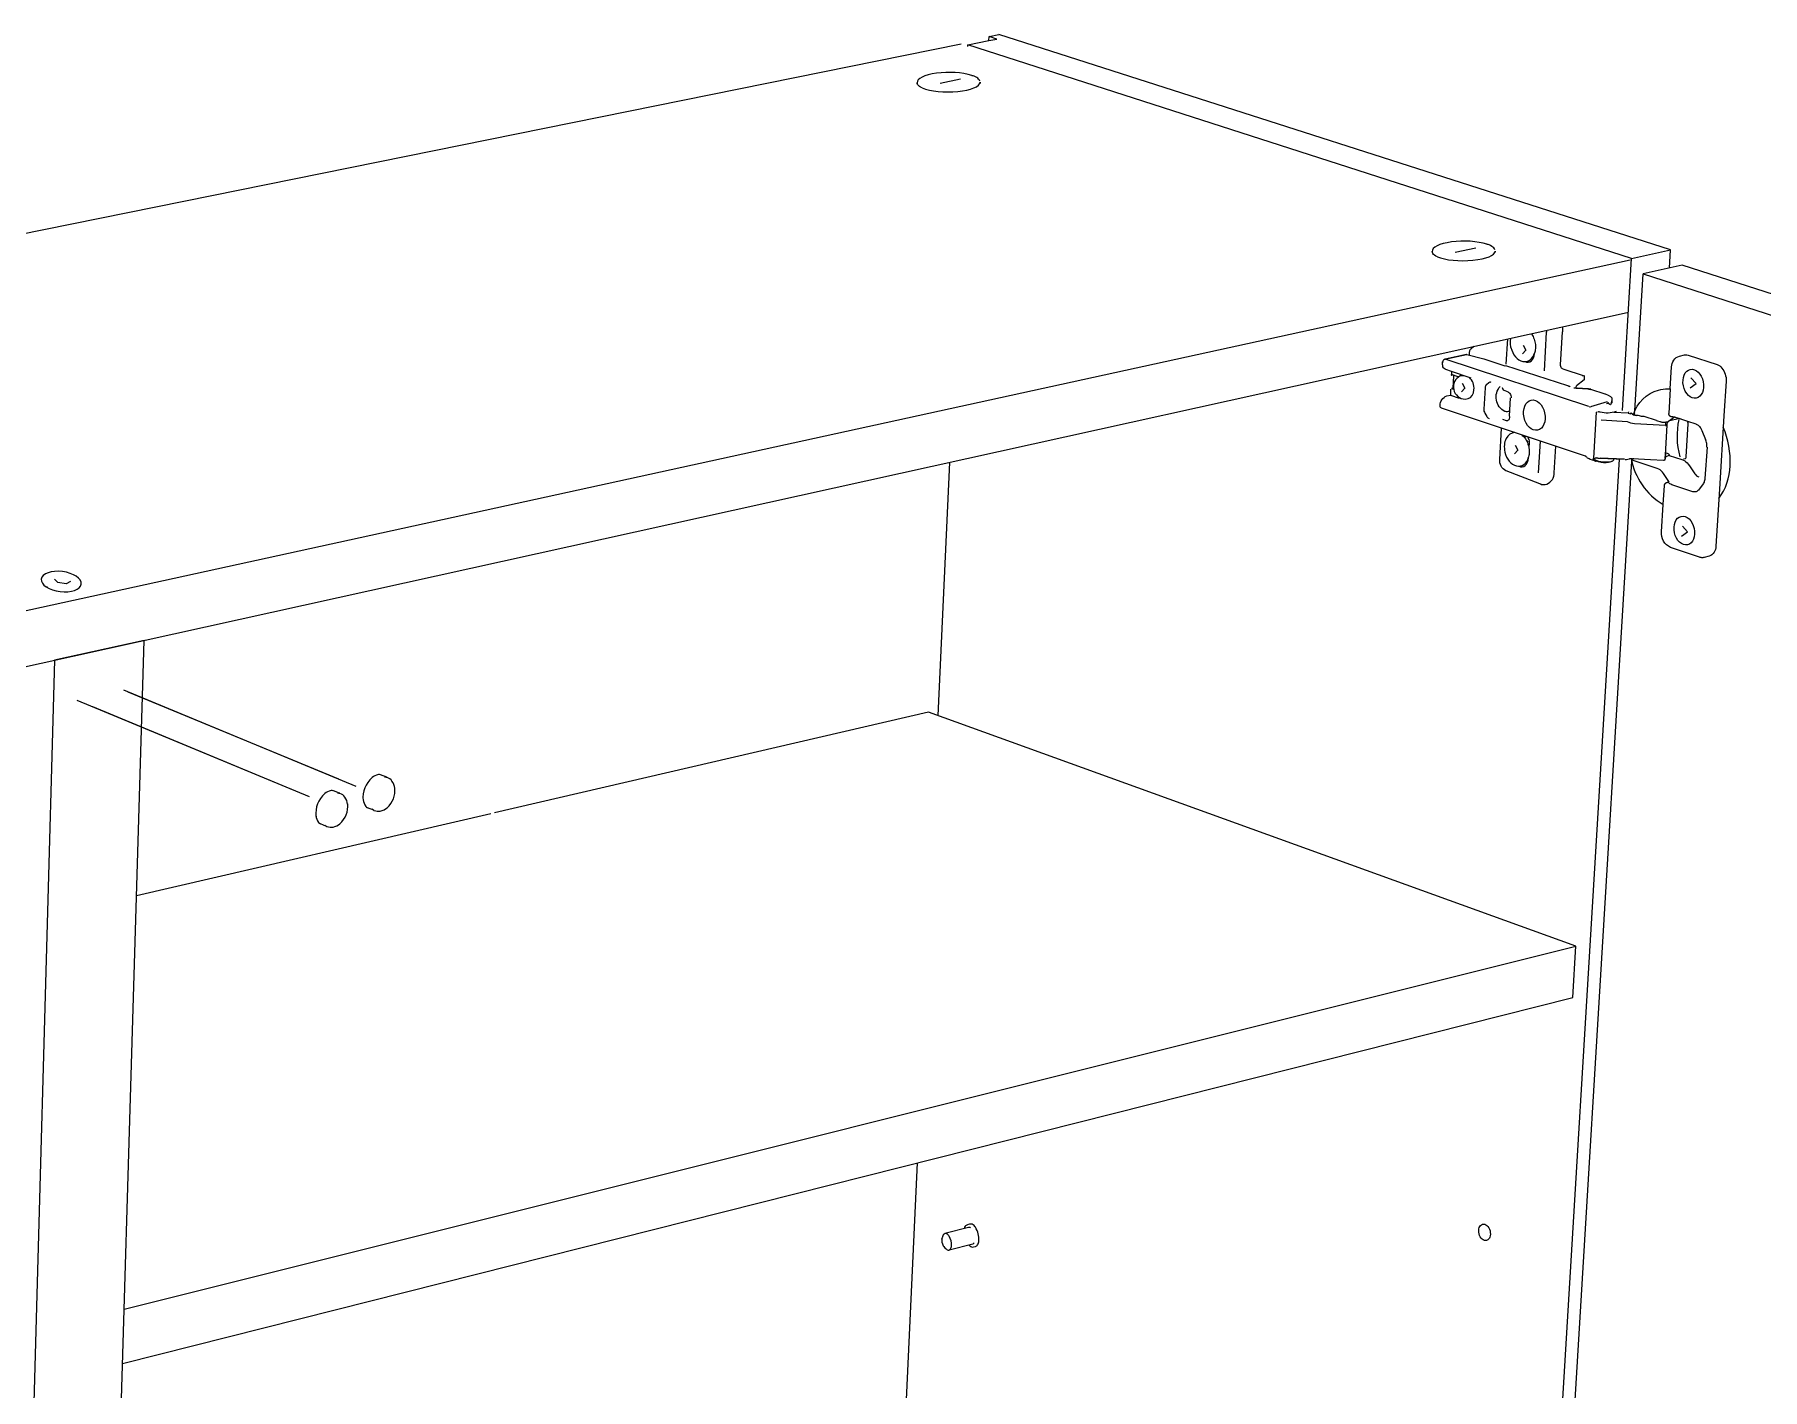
# Model space of a CAD drawing. Header units: metres. Extents: x -6.4 to 35.9, y -8.9 to 6.5.
# Drawn here: x 19.411 to 20.045, y -4.88 to -4.384 of the extents above; entities that cross this region are included whole.
import ezdxf

# ---------------------------------------------------------------- set-up
doc = ezdxf.new("R2010")
doc.units = ezdxf.units.M
doc.header["$MEASUREMENT"] = 0
doc.layers.add('PDF15_Geometry_Num_Penna__1_Num_Penna__255_Num_Penna__255_Num_Penna__255', color=255, linetype='Continuous', lineweight=18)
doc.layers.add('PDF15_Geometry_Num_Penna__7_Num_Penna__7_Num_Penna__7_Num_Penna__7', color=7, linetype='Continuous', lineweight=18)

msp = doc.modelspace()

# ---------------------------------------------------------------- linework, layer by layer
at = {"layer": 'PDF15_Geometry_Num_Penna__1_Num_Penna__255_Num_Penna__255_Num_Penna__255', "color": 255, "linetype": 'Continuous', "lineweight": 18, "flags": 128}
for points in [[(19.4453, -4.6246), (19.52248, -4.65659)], [(19.4323, -4.63008), (19.50973, -4.66218)]]:
    msp.add_lwpolyline(points, dxfattribs=at)
at = {"layer": 'PDF15_Geometry_Num_Penna__7_Num_Penna__7_Num_Penna__7_Num_Penna__7', "color": 7, "linetype": 'Continuous', "lineweight": 18, "flags": 128}
for points in [[(19.76104, -4.38447), (19.76457, -4.38376)], [(20.01092, -4.4627), (19.76458, -4.38376)], [(19.75075, -4.38733), (18.55939, -4.62828), (18.55942, -4.62909)], [(19.75322, -4.38755), (19.76097, -4.38597)], [(19.99325, -4.52149), (19.99659, -4.46583), (19.75322, -4.38755)], [(19.75322, -4.38814), (19.75322, -4.38755)], [(19.76097, -4.38597), (19.76104, -4.38446)], [(19.76097, -4.38597), (19.76387, -4.38539)], [(19.76387, -4.38539), (19.76104, -4.38447)], [(19.73653, -4.40334), (19.73595, -4.40305), (19.7355, -4.40277), (19.73514, -4.40244), (19.73485, -4.40211), (19.73469, -4.40178), (19.73464, -4.40146)], [(19.73464, -4.40146), (19.73464, -4.40187)], [(19.74307, -4.40161), (19.75058, -4.40002)], [(19.75466, -4.39872), (19.75474, -4.39872), (19.75487, -4.39872), (19.75494, -4.39872), (19.75502, -4.39872), (19.75511, -4.39872), (19.75519, -4.39872)], [(19.75764, -4.40084), (19.75748, -4.40048), (19.7572, -4.40011), (19.75687, -4.39979), (19.7565, -4.39955), (19.75605, -4.39926), (19.75552, -4.39901), (19.75519, -4.39889), (19.75519, -4.39872)], [(19.75772, -4.40126), (19.75772, -4.40166)], [(19.92344, -4.4634), (19.92344, -4.46381)], [(19.92539, -4.4652), (19.92481, -4.46492), (19.92437, -4.46463), (19.924, -4.46431), (19.92371, -4.46397), (19.92355, -4.46364), (19.9235, -4.46332)], [(19.9235, -4.46333), (19.9235, -4.46373)], [(19.93193, -4.46347), (19.93944, -4.46188)], [(19.94352, -4.46059), (19.9436, -4.46059), (19.94373, -4.46059), (19.9438, -4.46059), (19.94389, -4.46059), (19.94398, -4.46059), (19.94405, -4.46059)], [(19.94651, -4.4627), (19.94635, -4.46234), (19.94606, -4.46198), (19.94573, -4.46165), (19.94536, -4.46141), (19.94491, -4.46112), (19.94438, -4.46087), (19.94405, -4.46075), (19.94405, -4.46059)], [(19.94658, -4.46312), (19.94658, -4.46352)], [(19.99659, -4.46583), (20.01092, -4.46269)], [(20.01052, -4.46936), (20.01092, -4.4627)], [(18.78913, -4.73011), (19.99612, -4.4663)], [(19.9978, -4.52172), (20.00085, -4.47145)], [(20.58983, -4.65286), (20.01518, -4.46833), (20.00085, -4.47145)], [(20.00085, -4.47145), (20.57538, -4.65664)], [(18.81922, -4.7455), (19.99497, -4.48566)], [(19.97116, -4.49091), (19.97123, -4.49155), (19.97127, -4.49216), (19.97127, -4.49275)], [(19.95065, -4.50452), (19.95121, -4.49533)], [(19.95238, -4.49842), (19.95231, -4.49791), (19.95224, -4.49742), (19.9522, -4.49691), (19.9522, -4.49639), (19.95224, -4.49592), (19.95227, -4.49544), (19.95234, -4.49507)], [(19.95688, -4.49763), (19.95781, -4.49943), (19.9566, -4.5008)], [(19.95987, -4.49341), (19.96003, -4.49364), (19.96029, -4.49404), (19.96051, -4.49445), (19.96069, -4.49492), (19.96087, -4.49536), (19.96105, -4.49584), (19.96117, -4.49636), (19.96128, -4.49684), (19.96135, -4.49734), (19.96138, -4.49783), (19.96138, -4.49834), (19.96135, -4.49883), (19.96131, -4.4993), (19.96124, -4.49977), (19.96112, -4.50022), (19.96112, -4.50029)], [(19.96464, -4.50696), (19.96546, -4.49283)], [(19.96546, -4.49283), (19.9655, -4.49272), (19.9655, -4.49261), (19.96546, -4.49249), (19.96546, -4.49239), (19.96546, -4.49233), (19.96546, -4.49216)], [(19.97138, -4.50627), (19.97116, -4.50617), (19.97094, -4.50598), (19.97076, -4.50573), (19.97064, -4.50544), (19.97057, -4.50511), (19.97057, -4.50478), (19.97127, -4.49275)], [(19.92744, -4.5033), (19.92735, -4.50344), (19.92728, -4.50368), (19.92721, -4.50386), (19.92721, -4.50408), (19.92728, -4.5041)], [(19.92853, -4.50658), (19.9282, -4.50643), (19.92791, -4.5062), (19.92768, -4.50587), (19.92746, -4.50551), (19.92736, -4.50511), (19.92728, -4.50463), (19.92728, -4.50411)], [(19.98095, -4.52011), (19.92824, -4.50271), (19.92802, -4.50283), (19.92779, -4.50297), (19.92758, -4.50323), (19.92744, -4.50349), (19.92732, -4.50382), (19.92729, -4.5041)], [(19.92769, -4.50297), (19.92784, -4.50286), (19.92798, -4.50278), (19.92817, -4.50271), (19.93603, -4.50099)], [(19.93618, -4.50099), (19.93614, -4.50099), (19.9361, -4.50099), (19.93606, -4.50099), (19.93603, -4.50099), (19.93606, -4.50099), (19.9361, -4.50099), (19.92824, -4.50272)], [(19.93618, -4.50099), (19.94239, -4.50257), (19.94242, -4.50257)], [(19.93702, -4.50121), (19.93713, -4.50092), (19.93716, -4.50062), (19.93721, -4.50008)], [(19.93721, -4.50007), (19.93724, -4.49982), (19.93732, -4.49956), (19.93743, -4.4993), (19.93757, -4.49908), (19.93776, -4.4989)], [(19.93875, -4.49809), (19.93776, -4.49889)], [(19.94242, -4.50257), (19.95018, -4.50514), (19.95022, -4.50514), (19.95029, -4.50518)], [(20.01596, -4.50118), (20.01639, -4.50114), (20.01688, -4.50114), (20.01731, -4.50125), (20.02801, -4.50474)], [(19.93055, -4.50726), (19.92853, -4.50658)], [(19.93297, -4.50922), (19.9306, -4.50841), (19.93052, -4.50837), (19.93048, -4.50834)], [(19.93783, -4.50966), (19.93055, -4.50726)], [(19.93063, -4.50726), (19.9306, -4.50842)], [(19.93114, -4.51337), (19.9314, -4.50888)], [(19.93481, -4.50867), (19.93379, -4.50889)], [(19.97329, -4.51256), (19.95051, -4.50521)], [(19.97138, -4.50627), (19.97924, -4.50886), (19.97858, -4.509)], [(19.97924, -4.50887), (19.97917, -4.51025), (19.97638, -4.51254)], [(20.01812, -4.51322), (20.02031, -4.51164), (20.01836, -4.50957)], [(20.02801, -4.50474), (20.02845, -4.50492), (20.02893, -4.50521), (20.02933, -4.50555), (20.02974, -4.50598), (20.0301, -4.50646), (20.03043, -4.50697), (20.03073, -4.50757), (20.03094, -4.50819), (20.03109, -4.50882), (20.03125, -4.50948), (20.03128, -4.51011), (20.03128, -4.51077), (20.03047, -4.52348)], [(19.93019, -4.51373), (19.93022, -4.51378), (19.93026, -4.51382), (19.93015, -4.51591)], [(19.93133, -4.51348), (19.93096, -4.51334), (19.93052, -4.51345)], [(19.93052, -4.51345), (19.93136, -4.51374)], [(19.9345, -4.51158), (19.93543, -4.51338), (19.93422, -4.51474)], [(19.9429, -4.51329), (19.94242, -4.52105)], [(19.94341, -4.51209), (19.9432, -4.5123), (19.94306, -4.5126), (19.94294, -4.51293), (19.9429, -4.5133)], [(19.94422, -4.51143), (19.94341, -4.51209)], [(19.94511, -4.51124), (19.94485, -4.51121), (19.94463, -4.51121), (19.94441, -4.51129), (19.94422, -4.51143)], [(19.94955, -4.51388), (19.94926, -4.51322)], [(19.94989, -4.51421), (19.94977, -4.51414), (19.94966, -4.51404), (19.94955, -4.51388)], [(19.95124, -4.51466), (19.94989, -4.51421)], [(19.95124, -4.51466), (19.9515, -4.5148), (19.9518, -4.51504), (19.95202, -4.51532), (19.9522, -4.51569), (19.95235, -4.51605), (19.95242, -4.5165), (19.95242, -4.5169), (19.95231, -4.51682), (19.95227, -4.51675)], [(19.95187, -4.52366), (19.95217, -4.5169)], [(19.9741, -4.51282), (19.97396, -4.51278), (19.97381, -4.51275), (19.9737, -4.5127), (19.97358, -4.51267), (19.97344, -4.51263), (19.97329, -4.51256)], [(19.97546, -4.51327), (19.97561, -4.51322), (19.97564, -4.51322), (19.97568, -4.51322), (19.97587, -4.51327), (19.97604, -4.51329), (19.97623, -4.51334), (19.97646, -4.51337), (19.97663, -4.51337)], [(19.97561, -4.51322), (19.97594, -4.51329), (19.97627, -4.51334), (19.97664, -4.51337)], [(19.9763, -4.51334), (19.97634, -4.51322), (19.97634, -4.51308), (19.97638, -4.51254)], [(19.98696, -4.51558), (19.98164, -4.51382)], [(20.00736, -4.51385), (20.0082, -4.5137), (20.00905, -4.51359), (20.00993, -4.51359), (20.01082, -4.51363)], [(20.01081, -4.51362), (20.01026, -4.5226)], [(19.94242, -4.52105), (19.94247, -4.52141), (19.94249, -4.52182), (19.94264, -4.52219), (19.9428, -4.52252)], [(19.94279, -4.52252), (19.94349, -4.5237)], [(19.98764, -4.51843), (19.98152, -4.52021), (19.98159, -4.52017), (19.98167, -4.52017), (19.98175, -4.52013), (19.98182, -4.5201)], [(19.98359, -4.52215), (19.98259, -4.53902), (19.98274, -4.53905), (19.98288, -4.53905), (19.98303, -4.53905)], [(19.98358, -4.52215), (19.98372, -4.52219), (19.98391, -4.52219), (19.98402, -4.52215)], [(19.98472, -4.52208), (19.9845, -4.52208), (19.98428, -4.52212)], [(19.98781, -4.51878), (19.98785, -4.51878), (19.98788, -4.5188), (19.98792, -4.51885), (19.98799, -4.51891), (19.9881, -4.51899), (19.98744, -4.51914)], [(19.98825, -4.51899), (19.98817, -4.51888), (19.98807, -4.51878), (19.98791, -4.51874)], [(19.9881, -4.51888), (19.98814, -4.51891), (19.98818, -4.51896), (19.98821, -4.51899), (19.98828, -4.51903), (19.98821, -4.51899), (19.9881, -4.51899), (19.98835, -4.51914), (19.98868, -4.51929)], [(19.98828, -4.51904), (19.9884, -4.51911), (19.98851, -4.51919), (19.98862, -4.51925), (19.9888, -4.51929), (19.98887, -4.51932)], [(19.98894, -4.51932), (19.98928, -4.51888), (19.98943, -4.51866), (19.98946, -4.51845)], [(19.98928, -4.51888), (19.98935, -4.518), (19.98946, -4.51777), (19.98953, -4.51756)], [(19.98946, -4.51845), (19.98953, -4.51756)], [(19.99542, -4.522), (19.99538, -4.52256), (19.99012, -4.52226)], [(19.99538, -4.52256), (19.99586, -4.52264), (19.99634, -4.52281)], [(19.99634, -4.52281), (19.99636, -4.52241)], [(19.99636, -4.52241), (19.99692, -4.52278), (19.99721, -4.52297), (19.99754, -4.52306), (19.99784, -4.52318)], [(19.99784, -4.52332), (19.99736, -4.52322), (19.99688, -4.52307)], [(19.9975, -4.52307), (19.99766, -4.52264), (19.99784, -4.52223)], [(20.01177, -4.52392), (20.01173, -4.52392), (20.01169, -4.52392), (20.01165, -4.52392), (20.01162, -4.52392), (20.01158, -4.52392), (20.01154, -4.52392), (20.01151, -4.52392), (20.01148, -4.52392), (20.01143, -4.52392), (20.01139, -4.52392), (20.01136, -4.52392), (20.01132, -4.52392), (20.01129, -4.52392), (20.01125, -4.52392), (20.01122, -4.52392), (20.01122, -4.52389), (20.01118, -4.52389), (20.01114, -4.52389), (20.01111, -4.52389), (20.01111, -4.52385), (20.01106, -4.52385), (20.01103, -4.52385), (20.01099, -4.52385), (20.01099, -4.5238), (20.01096, -4.5238), (20.01092, -4.52377), (20.01088, -4.52377), (20.01085, -4.52377), (20.01085, -4.52373), (20.01082, -4.52373), (20.01077, -4.5237), (20.01073, -4.52366), (20.0107, -4.52366), (20.0107, -4.52363), (20.01066, -4.52363), (20.01066, -4.52358), (20.01063, -4.52358), (20.01063, -4.52356), (20.01059, -4.52356), (20.01059, -4.52352), (20.01055, -4.52352), (20.01055, -4.52348), (20.01052, -4.52348), (20.01052, -4.52344), (20.01048, -4.5234), (20.01048, -4.52337), (20.01045, -4.52337), (20.01045, -4.52333), (20.0104, -4.5233), (20.0104, -4.52325), (20.01037, -4.52322), (20.01037, -4.52319), (20.01033, -4.52315), (20.01033, -4.52312), (20.01033, -4.52307), (20.0103, -4.52303), (20.0103, -4.523), (20.0103, -4.52296), (20.0103, -4.52293), (20.01026, -4.52289), (20.01026, -4.52285), (20.01026, -4.52281), (20.01026, -4.52278), (20.01026, -4.52274), (20.01026, -4.5227), (20.01026, -4.52267), (20.01026, -4.52264), (20.01026, -4.5226)], [(19.94349, -4.5237), (19.94367, -4.52396), (19.94389, -4.52418), (19.94412, -4.52432), (19.94433, -4.52443)], [(19.94926, -4.52469), (19.95061, -4.52517)], [(19.95062, -4.52517), (19.95091, -4.5252), (19.95121, -4.52517), (19.95147, -4.52502), (19.95168, -4.5248), (19.95187, -4.52454), (19.95198, -4.52417), (19.95202, -4.52377)], [(19.99512, -4.52568), (19.98549, -4.52514)], [(19.99762, -4.52641), (19.99695, -4.52634), (19.99629, -4.5262), (19.9957, -4.52594), (19.99512, -4.52568)], [(20.00912, -4.52586), (20.00908, -4.52627), (20.00908, -4.52667), (20.00905, -4.52707), (19.99762, -4.52641)], [(20.00118, -4.52373), (20.00071, -4.52373), (20.00026, -4.5237), (19.99986, -4.52363), (19.99945, -4.52356), (19.99901, -4.52344), (19.99858, -4.52337)], [(20.0057, -4.52524), (20.00125, -4.52378)], [(20.00574, -4.52524), (20.00736, -4.52575)], [(20.00915, -4.52586), (20.00882, -4.52594), (20.00849, -4.52594), (20.00816, -4.52594), (20.0078, -4.52591), (20.00757, -4.52583), (20.00736, -4.52575)], [(20.00905, -4.52707), (20.00931, -4.52707), (20.00948, -4.52705), (20.00964, -4.527), (20.00971, -4.52693)], [(20.00905, -4.53776), (20.00971, -4.52693)], [(20.00971, -4.52693), (20.00971, -4.52653), (20.00974, -4.52612), (20.00979, -4.52572)], [(20.01014, -4.52543), (20.01239, -4.52392)], [(20.01423, -4.5245), (20.01015, -4.52542)], [(20.01177, -4.52392), (20.01184, -4.52389), (20.01198, -4.52389), (20.01209, -4.52389), (20.01224, -4.52389), (20.0124, -4.52392), (20.01254, -4.52396), (20.0146, -4.52464)], [(20.01459, -4.52464), (20.01714, -4.52547)], [(20.0164, -4.53917), (20.0165, -4.53898), (20.01657, -4.53876), (20.01662, -4.5385), (20.01738, -4.52646)], [(20.01739, -4.52646), (20.01735, -4.52613), (20.01728, -4.5258), (20.01714, -4.52547), (20.02022, -4.52649)], [(20.02022, -4.52649), (20.02033, -4.52653), (20.02058, -4.52664), (20.02081, -4.52678), (20.02106, -4.52697), (20.02132, -4.52718), (20.02155, -4.52744), (20.02176, -4.52774), (20.02198, -4.52807), (20.02217, -4.52843), (20.02235, -4.52884), (20.02375, -4.53219)], [(20.03047, -4.52348), (20.02882, -4.55034)], [(19.95396, -4.53426), (19.95489, -4.53605), (19.95368, -4.53742)], [(19.95632, -4.53046), (19.95653, -4.53065), (19.95684, -4.53094), (19.95716, -4.53127)], [(19.95811, -4.53116), (19.95786, -4.53112), (19.95764, -4.53116), (19.95738, -4.53119), (19.95716, -4.53127)], [(19.95716, -4.53127), (19.95742, -4.5316), (19.95771, -4.53197), (19.95797, -4.53237), (19.95819, -4.53281), (19.95841, -4.53326), (19.95859, -4.53374), (19.95874, -4.53421), (19.95889, -4.53468), (19.95896, -4.53517), (19.95903, -4.53567), (19.95911, -4.53616), (19.95911, -4.53667), (19.95907, -4.53715), (19.95903, -4.53762), (19.95896, -4.5381), (19.95885, -4.53854), (19.95885, -4.53862)], [(19.9587, -4.53303), (19.95834, -4.53263), (19.95793, -4.53233)], [(19.95855, -4.53123), (19.95874, -4.53175), (19.95892, -4.53223), (19.959, -4.5327), (19.95907, -4.53315), (19.95911, -4.53362), (19.95911, -4.53413)], [(19.95903, -4.5355), (19.95911, -4.53413)], [(19.96245, -4.54443), (19.96315, -4.53274)], [(20.02429, -4.53501), (20.02352, -4.54645), (20.02345, -4.54685), (20.02338, -4.54722), (20.02326, -4.54754), (20.02316, -4.54787), (20.023, -4.54817), (20.02283, -4.54839), (20.0211, -4.55071)], [(20.02423, -4.53499), (20.02423, -4.53454), (20.02423, -4.53413), (20.02418, -4.53369), (20.02411, -4.53329), (20.024, -4.53284), (20.02385, -4.53244), (20.02375, -4.53218)], [(19.74657, -4.54057), (19.74227, -4.63335)], [(19.94809, -5.27093), (19.99213, -4.53943)], [(19.95242, -5.27296), (19.9967, -4.54016)], [(19.98138, -4.53946), (19.98104, -4.53932), (19.98075, -4.53918), (19.9805, -4.53899), (19.98031, -4.53885), (19.98016, -4.53868), (19.97998, -4.53851)], [(19.9831, -4.54001), (19.98138, -4.53946)], [(19.9831, -4.54002), (19.98307, -4.54002), (19.98299, -4.53997), (19.98296, -4.53994), (19.98291, -4.53994), (19.98288, -4.53991), (19.98274, -4.53976), (19.98266, -4.53953), (19.98259, -4.53927), (19.98259, -4.53902)], [(19.98302, -4.53906), (19.98302, -4.53932), (19.9831, -4.53953), (19.98325, -4.53972), (19.98317, -4.53979), (19.98307, -4.53986), (19.98296, -4.53991), (19.98288, -4.53991)], [(19.9831, -4.54005), (19.98317, -4.54005), (19.98329, -4.54005), (19.98336, -4.54009), (19.98339, -4.54009), (19.98348, -4.54009), (19.98358, -4.54009), (19.98358, -4.54005), (19.98358, -4.53997), (19.98362, -4.53986)], [(19.98362, -4.53986), (19.9835, -4.53986), (19.98348, -4.53986), (19.9834, -4.53984), (19.98336, -4.53979), (19.98328, -4.53976), (19.98325, -4.53972)], [(19.98409, -4.53902), (19.98391, -4.53899), (19.98369, -4.53895), (19.98347, -4.53899), (19.98329, -4.53899)], [(19.98417, -4.54016), (19.98406, -4.54016), (19.98399, -4.54012), (19.98388, -4.54012), (19.98376, -4.54009), (19.98365, -4.54009), (19.98359, -4.54009)], [(19.98362, -4.53986), (19.98383, -4.53986), (19.98406, -4.53994), (19.98406, -4.54005), (19.98409, -4.54012), (19.98417, -4.54016)], [(19.98369, -4.53887), (19.9838, -4.53892), (19.98391, -4.53894), (19.98399, -4.53894), (19.98409, -4.53894), (19.98421, -4.53899), (19.98432, -4.53899)], [(19.98432, -4.53899), (19.98447, -4.53899), (19.98461, -4.53899), (19.98473, -4.53899), (19.98483, -4.53899), (19.99402, -4.53937), (19.98513, -4.53899)], [(19.98814, -4.54042), (19.98843, -4.54038), (19.98877, -4.54031), (19.98909, -4.54024), (19.98931, -4.54016), (19.98953, -4.54009), (19.98972, -4.53997), (19.98986, -4.53986), (19.98997, -4.53972), (19.99005, -4.53958), (19.99009, -4.53939), (19.99012, -4.53932)], [(19.99681, -4.53972), (19.9967, -4.53939), (19.99666, -4.5391)], [(20.00603, -4.54277), (19.99681, -4.53972), (19.99689, -4.53958), (19.997, -4.53946), (19.9971, -4.53934), (19.99721, -4.53927), (19.99732, -4.5392), (19.99747, -4.53913)], [(20.00897, -4.5391), (20.00897, -4.53917), (20.00897, -4.53921), (20.00894, -4.53924), (20.00894, -4.53927), (20.00894, -4.53934), (20.00889, -4.53939), (20.00882, -4.5395), (20.00868, -4.53965), (20.00849, -4.53972)], [(20.00897, -4.53969), (20.00889, -4.53969), (20.00882, -4.53969), (20.00875, -4.53972), (20.00868, -4.53972), (20.00861, -4.53972), (20.00849, -4.53972)], [(20.0104, -4.53784), (20.01037, -4.5377), (20.01026, -4.53755), (20.01003, -4.53741), (20.00979, -4.53725), (20.00945, -4.53715), (20.00908, -4.53704), (20.00897, -4.53884)], [(20.00901, -4.53847), (20.00897, -4.5391), (20.00897, -4.53913), (20.00897, -4.53898), (20.00897, -4.5388), (20.00897, -4.5385), (20.00901, -4.53817), (20.00904, -4.53776)], [(20.0104, -4.53785), (20.01033, -4.53796), (20.01022, -4.5381), (20.01, -4.53821), (20.00974, -4.53833), (20.00941, -4.5384), (20.00901, -4.53847)], [(20.01037, -4.53799), (20.01504, -4.53953)], [(20.01504, -4.53953), (20.01558, -4.53976), (20.0161, -4.54005), (20.01655, -4.54038), (20.01695, -4.54075), (20.01738, -4.54119), (20.0178, -4.54178)], [(20.01632, -4.53927), (20.01565, -4.53942)], [(20.0178, -4.54178), (20.01978, -4.54471)], [(20.00828, -4.54461), (20.0079, -4.5441), (20.00747, -4.54365), (20.00703, -4.54328), (20.00655, -4.543), (20.00603, -4.54277)], [(20.01026, -4.54751), (20.00828, -4.54461)], [(20.00963, -4.54787), (20.00986, -4.54787), (20.01008, -4.54795), (20.01029, -4.54811)], [(20.01136, -4.54876), (20.011, -4.54858), (20.01062, -4.54839), (20.01029, -4.54811)], [(20.01978, -4.54471), (20.02011, -4.54512), (20.02044, -4.54545), (20.02084, -4.5457), (20.02121, -4.54589)], [(20.01904, -4.5513), (20.01137, -4.54876)], [(20.0211, -4.55071), (20.02095, -4.55089), (20.02077, -4.55104), (20.02062, -4.55115), (20.02047, -4.55127), (20.02033, -4.55133), (20.02018, -4.55137), (20.01978, -4.5514), (20.01941, -4.5514), (20.01904, -4.5513)], [(20.01496, -4.5676), (20.01715, -4.56603), (20.01521, -4.56395)], [(19.41964, -4.58462), (19.41833, -4.58337)], [(19.42265, -4.58503), (19.41964, -4.58462)], [(19.42425, -4.58417), (19.42265, -4.58503)], [(19.45123, -4.60583), (19.41835, -4.6131)], [(19.42514, -5.48055), (19.45123, -4.60583)], [(19.41834, -4.6131), (19.3938, -5.49069)], [(19.44365, -4.62392), (19.52883, -4.65923)], [(19.42659, -4.62772), (19.51177, -4.66302)], [(19.73885, -4.6321), (19.57966, -4.66905)], [(19.97505, -4.73672), (19.97615, -4.71791), (19.73885, -4.63211)], [(19.53545, -4.66809), (19.53317, -4.66719)], [(19.57832, -4.66936), (19.44844, -4.69949)], [(19.51814, -4.67396), (19.51586, -4.67305)], [(19.44392, -4.85089), (19.97615, -4.7179)], [(19.44333, -4.87084), (19.97506, -4.73671)], [(19.73466, -4.79735), (19.71566, -5.20759)], [(19.75347, -4.82096), (19.7448, -4.82317)]]:
    msp.add_lwpolyline(points, dxfattribs=at)
for points in [[(19.92817, -4.50271), (19.9282, -4.50271)], [(19.93611, -4.50099), (19.93614, -4.50099)], [(19.96102, -4.50055), (19.96105, -4.50055)], [(19.93048, -4.50834), (19.93048, -4.50837), (19.93048, -4.50841), (19.93048, -4.50845), (19.93052, -4.50845), (19.93052, -4.50848), (19.93052, -4.50853), (19.93055, -4.50853), (19.93055, -4.50855), (19.93055, -4.5086), (19.93059, -4.5086), (19.93063, -4.50863), (19.93066, -4.50863), (19.93066, -4.50867), (19.9307, -4.50867), (19.93063, -4.50863), (19.93059, -4.50853)], [(19.95007, -4.50511), (19.9501, -4.50511)], [(19.92871, -4.51621), (19.92876, -4.51621)], [(19.93008, -4.51588), (19.93011, -4.51588)], [(19.93044, -4.51345), (19.93048, -4.51345)], [(19.93089, -4.51334), (19.93092, -4.51334)], [(19.93096, -4.51334), (19.93099, -4.51334)], [(19.94926, -4.51322), (19.94915, -4.51334)], [(19.94944, -4.51407), (19.94948, -4.514)], [(19.98171, -4.51382), (19.98164, -4.51378), (19.98148, -4.51374), (19.98131, -4.5137), (19.98116, -4.51367), (19.98097, -4.51367), (19.98079, -4.51362), (19.9806, -4.51362), (19.97664, -4.51337), (19.9806, -4.51362), (19.98097, -4.51367), (19.98133, -4.51374)], [(19.98164, -4.51382), (19.98167, -4.51382)], [(19.98707, -4.51558), (19.98703, -4.51558)], [(19.92633, -4.51962), (19.92633, -4.51965)], [(19.98112, -4.52021), (19.98127, -4.52024)], [(19.98781, -4.51878), (19.98785, -4.51878), (19.98788, -4.51878)], [(19.98807, -4.51878), (19.98818, -4.5188), (19.98829, -4.51891)], [(19.99784, -4.52318), (19.99858, -4.52337), (19.99784, -4.52332)], [(19.95202, -4.52377), (19.95191, -4.52373)], [(19.9856, -4.52506), (19.98557, -4.52509)], [(20.01019, -4.52565), (20.00915, -4.52586), (20.00953, -4.52575), (20.00985, -4.52561)], [(20.01239, -4.52392), (20.01228, -4.52392)], [(19.95749, -4.53116), (19.95753, -4.53101)], [(19.95874, -4.53413), (19.95874, -4.53387), (19.95878, -4.53399), (19.95889, -4.53407)], [(19.95874, -4.53892), (19.95878, -4.53892)], [(19.97998, -4.5385), (19.97994, -4.53843), (19.97987, -4.5384), (19.97983, -4.53836), (19.9798, -4.53833), (19.97975, -4.53828), (19.97972, -4.53828)], [(19.98417, -4.54016), (19.98439, -4.54024), (19.98446, -4.54024)], [(19.96315, -4.54832), (19.96315, -4.54843), (19.96318, -4.54851)], [(20.01037, -4.54769), (20.01029, -4.54763)]]:
    msp.add_lwpolyline(points, close=True, dxfattribs=at)
for points in [[(20.01081, -4.51362), (20.01128, -4.50558, -0.336886), (20.01415, -4.50158), (20.01595, -4.50118)], [(19.93493, -4.50896), (19.93456, -4.50889), (19.93415, -4.50886), (19.93379, -4.50889, 0.7797), (19.93563, -4.51742), (19.93673, -4.51716)], [(19.97968, -4.53829), (19.92692, -4.52065), (19.92673, -4.52057), (19.92659, -4.52042), (19.92648, -4.52021), (19.9264, -4.51996), (19.9264, -4.5197, -0.311024), (19.92883, -4.51621), (19.93015, -4.51591), (19.93335, -4.51697)], [(19.95198, -4.52175), (19.95165, -4.52189), (19.95132, -4.52197), (19.95102, -4.52201), (19.95073, -4.52201), (19.95043, -4.52197), (19.95007, -4.52189, -0.478152), (19.94838, -4.51275)], [(19.99726, -4.52297, -0.250566), (20.00647, -4.51404), (20.00736, -4.51385)], [(19.99097, -4.52194, -0.158951), (19.98513, -4.52215), (19.98494, -4.52212), (19.98473, -4.52208)], [(19.96293, -4.54848), (19.95065, -4.54365), (19.95058, -4.54361), (19.95051, -4.54361, -0.311169), (19.94826, -4.5395), (19.94892, -4.52799)], [(20.0286, -4.55383, 0.151562), (20.03275, -4.54185, 0.114263), (20.03021, -4.52763)], [(19.96326, -4.54858), (19.96344, -4.54861), (19.96363, -4.54865), (19.96392, -4.54872), (19.96425, -4.54872), (19.96455, -4.54872), (19.96488, -4.54865), (19.96554, -4.54851, 0.3237), (19.96821, -4.54435), (19.9688, -4.53465)], [(19.99431, -4.53953, 0.110976), (19.99527, -4.53942), (19.99586, -4.53921), (19.996, -4.53917), (19.99612, -4.53917), (19.99629, -4.53913), (19.99648, -4.5391), (19.99666, -4.5391), (19.99688, -4.5391), (20.00353, -4.53946), (20.00831, -4.53976), (20.00842, -4.53972), (20.00849, -4.53972)], [(19.99644, -4.5391, 0.218289), (20.0082, -4.556), (20.00864, -4.54905), (20.00864, -4.54902), (20.00864, -4.54898), (20.00864, -4.54895), (20.00864, -4.54891), (20.00868, -4.54887), (20.00868, -4.54883), (20.00868, -4.54879), (20.00868, -4.54876), (20.00872, -4.54872), (20.00872, -4.54869), (20.00872, -4.54865), (20.00875, -4.54865), (20.00875, -4.54861), (20.00875, -4.54858), (20.00879, -4.54858), (20.00879, -4.54854), (20.00879, -4.5485), (20.00883, -4.5485), (20.00883, -4.54846), (20.00883, -4.54843), (20.00887, -4.54843), (20.00887, -4.54839), (20.0089, -4.54839), (20.0089, -4.54835), (20.00894, -4.54832), (20.00894, -4.54829), (20.00897, -4.54829), (20.00897, -4.54825), (20.00901, -4.54825), (20.00901, -4.54821), (20.00905, -4.54821), (20.00905, -4.54817), (20.00909, -4.54817), (20.00909, -4.54813), (20.00912, -4.54813), (20.00915, -4.54811), (20.0092, -4.54811), (20.0092, -4.54806), (20.00923, -4.54806), (20.00927, -4.54803), (20.00931, -4.54803), (20.00931, -4.54799), (20.00934, -4.54799), (20.00938, -4.54799), (20.00938, -4.54795), (20.00941, -4.54795), (20.00945, -4.54795), (20.00949, -4.54792), (20.00953, -4.54792), (20.00956, -4.54792), (20.0096, -4.54792), (20.0096, -4.54787), (20.00964, -4.54787)], [(20.02882, -4.55034), (20.02749, -4.57129, -0.317539), (20.02506, -4.57499), (20.02326, -4.57543), (20.02298, -4.57547), (20.02268, -4.57551), (20.02239, -4.57551), (20.02213, -4.57547), (20.0218, -4.5754), (20.0215, -4.57533), (20.01088, -4.57176, -0.326198), (20.00761, -4.566), (20.0082, -4.556)], [(19.53996, -4.65588, -0.027377), (19.5402, -4.65596), (19.53792, -4.65506)], [(19.52264, -4.66176, -0.037465), (19.52289, -4.66184), (19.52061, -4.66093)], [(19.75203, -4.82134, -0.073798), (19.7524, -4.82047, -0.201991), (19.75319, -4.81987), (19.75391, -4.8197)], [(19.75359, -4.8274, 0.071138), (19.75432, -4.82798, 0.202503), (19.7553, -4.82812), (19.75602, -4.82794, 0.184893), (19.75681, -4.82734, 0.11678), (19.75728, -4.82586, 0.161098), (19.75601, -4.82091, 0.11984), (19.75489, -4.81982)], [(19.74563, -4.82913, 0.414189), (19.74692, -4.82884, 0.118841), (19.74727, -4.82772, 0.162635), (19.74637, -4.82414, 0.121264), (19.74553, -4.82329)], [(19.7556, -4.8266, -0.187498), (19.75502, -4.82704), (19.74635, -4.82925)]]:
    msp.add_lwpolyline(points, format="xyb", dxfattribs=at)
msp.add_lwpolyline([(19.9845, -4.54026, 0.127968), (19.98814, -4.54043), (19.98803, -4.54043), (19.98766, -4.54045), (19.98729, -4.5405), (19.98689, -4.5405), (19.98652, -4.5405), (19.98611, -4.54045), (19.98571, -4.54043), (19.98534, -4.54038), (19.98498, -4.54034), (19.98465, -4.54026)], format="xyb", close=True, dxfattribs=at)
at = {"layer": 'PDF15_Geometry_Num_Penna__7_Num_Penna__7_Num_Penna__7_Num_Penna__7', "color": 7, "linetype": 'Continuous', "lineweight": 18}
for centre, radius, start, end in [((20.0428, -4.53088), 0.02953, 168.13188, 194.90444), ((19.54134, -4.66347), 0.00986, 131.5173, 185.62625), ((19.52403, -4.66934), 0.00986, 131.5173, 185.62625), ((19.53452, -4.66068), 0.0087, 311.60131, 5.80468), ((19.51721, -4.66655), 0.0087, 311.60131, 5.79683), ((19.74799, -4.82557), 0.00432, 175.5345, 194.77667), ((19.74618, -4.82482), 0.00229, 148.58637, 171.03245), ((19.74607, -4.82687), 0.00202, 213.83079, 238.69284)]:
    msp.add_arc(centre, radius, start, end, dxfattribs=at)
for centre, major_axis, ratio, start_param, end_param in [((19.74633, -4.40134), (-0.01168, 0), 0.31902, 3.919345, 6.316937), ((19.74602, -4.40125), (0.0117, 0.00002), 0.30356, 3.766566, 6.274973), ((19.93516, -4.46319), (0.01167, 0.00001), 0.318831, 0.771235, 3.17572), ((19.93494, -4.46317), (0.01165, 0.00005), 0.298799, 3.749871, 6.283905), ((19.95679, -4.49736), (-0.00126, 0.00621), 0.715418, 1.596045, 4.083815), ((19.95769, -4.49901), (-0.00136, 0.00478), 0.645672, 2.645398, 4.197996), ((19.93583, -4.51293), (-0.00085, 0.00424), 0.679598, 3.157605, 5.518718), ((19.98516, -4.51663), (-0.00438, 0.00085), 0.337555, 3.092028, 4.328215), ((19.95475, -4.53598), (-0.00175, 0.00624), 0.719845, 6.116047, 7.780948), ((19.95454, -4.53588), (-0.00126, 0.006), 0.732231, 1.56616, 4.091828), ((19.95599, -4.53837), (-0.00059, 0.00384), 0.7206, 2.653686, 4.459944)]:
    msp.add_ellipse(centre, major_axis=major_axis, ratio=ratio, start_param=start_param, end_param=end_param, dxfattribs=at)
for centre, major_axis, ratio in [((20.01923, -4.51174), (-0.00109, 0.00526), 0.690566), ((19.96095, -4.52325), (-0.00119, 0.00551), 0.683901), ((20.01593, -4.56556), (-0.00115, 0.00522), 0.69111), ((19.94269, -4.82276), (-0.00077, 0.00297), 0.674873)]:
    msp.add_ellipse(centre, major_axis=major_axis, ratio=ratio, dxfattribs=at)
for points in [[(19.42133, -4.58059), (19.41727, -4.58009), (19.41378, -4.58131), (19.41352, -4.58332)], [(19.41352, -4.58332), (19.41328, -4.58535), (19.41635, -4.58739), (19.42041, -4.5879)], [(19.41553, -4.58607), (19.41555, -4.58607), (19.41554, -4.58613), (19.41557, -4.58613)], [(19.42041, -4.5879), (19.42447, -4.58841), (19.42795, -4.58717), (19.42821, -4.58517)], [(19.42821, -4.58517), (19.42846, -4.58314), (19.42538, -4.5811), (19.42133, -4.58059)], [(19.53712, -4.65497), (19.53619, -4.65518), (19.5354, -4.65555), (19.53481, -4.65609)], [(19.53792, -4.65506), (19.53821, -4.65506), (19.53687, -4.65497), (19.53712, -4.65497)], [(19.5402, -4.65596), (19.54049, -4.65596), (19.53916, -4.65588), (19.53941, -4.65588)], [(19.54031, -4.65601), (19.54035, -4.65601), (19.54016, -4.65596), (19.5402, -4.65596)], [(19.54211, -4.65736), (19.54172, -4.6568), (19.54107, -4.65631), (19.54031, -4.65601)], [(19.51981, -4.66084), (19.51888, -4.66104), (19.51808, -4.66142), (19.51749, -4.66195)], [(19.52061, -4.66093), (19.5209, -4.66093), (19.51956, -4.66083), (19.51981, -4.66083)], [(19.52289, -4.66183), (19.52318, -4.66183), (19.52185, -4.66174), (19.52209, -4.66174)], [(19.523, -4.66188), (19.52304, -4.66188), (19.52285, -4.66183), (19.52289, -4.66183)], [(19.5248, -4.66323), (19.5244, -4.66267), (19.52376, -4.66218), (19.523, -4.66188)], [(19.54313, -4.65995), (19.54305, -4.6591), (19.5427, -4.65821), (19.54211, -4.65736)], [(19.52581, -4.66582), (19.52574, -4.66497), (19.52539, -4.66408), (19.5248, -4.66323)], [(19.53158, -4.6643), (19.53165, -4.66509), (19.53198, -4.66591), (19.53252, -4.6667)], [(19.53252, -4.6667), (19.53278, -4.6667), (19.53287, -4.66719), (19.53317, -4.66719)], [(19.53481, -4.6676), (19.53506, -4.6676), (19.53516, -4.66809), (19.53545, -4.66809)], [(19.53537, -4.66806), (19.53544, -4.66806), (19.5355, -4.66814), (19.53557, -4.66814)], [(19.53557, -4.66814), (19.53632, -4.66844), (19.53712, -4.66852), (19.5378, -4.66838)], [(19.5378, -4.66838), (19.53881, -4.66816), (19.53966, -4.66776), (19.5403, -4.66718)], [(19.51427, -4.67017), (19.51434, -4.67096), (19.51467, -4.67179), (19.51521, -4.67257)], [(19.51521, -4.67257), (19.51546, -4.67257), (19.51557, -4.67306), (19.51585, -4.67306)], [(19.51749, -4.67347), (19.51774, -4.67347), (19.51785, -4.67396), (19.51814, -4.67396)], [(19.51806, -4.67393), (19.51813, -4.67393), (19.51818, -4.674), (19.51825, -4.674)], [(19.51825, -4.674), (19.51901, -4.67431), (19.51981, -4.67439), (19.52048, -4.67425)], [(19.52049, -4.67425), (19.5215, -4.67404), (19.52235, -4.67362), (19.52298, -4.67305)], [(19.75419, -4.82106), (19.75443, -4.82106), (19.75321, -4.82096), (19.75347, -4.82096)], [(19.75489, -4.81983), (19.75523, -4.81983), (19.75356, -4.8197), (19.75391, -4.8197)], [(19.74395, -4.8244), (19.74424, -4.8244), (19.7434, -4.82523), (19.74369, -4.82523)], [(19.74382, -4.82667), (19.74393, -4.82714), (19.74414, -4.82758), (19.74439, -4.82799)], [(19.7448, -4.82318), (19.74505, -4.82318), (19.74396, -4.82363), (19.74422, -4.82363)], [(19.74552, -4.82329), (19.74578, -4.82329), (19.74454, -4.82318), (19.7448, -4.82318)], [(19.74495, -4.82856), (19.74524, -4.82856), (19.74533, -4.82913), (19.74563, -4.82913)]]:
    msp.add_open_spline(points, degree=3, dxfattribs=at)

doc.saveas('drawing.dxf')
